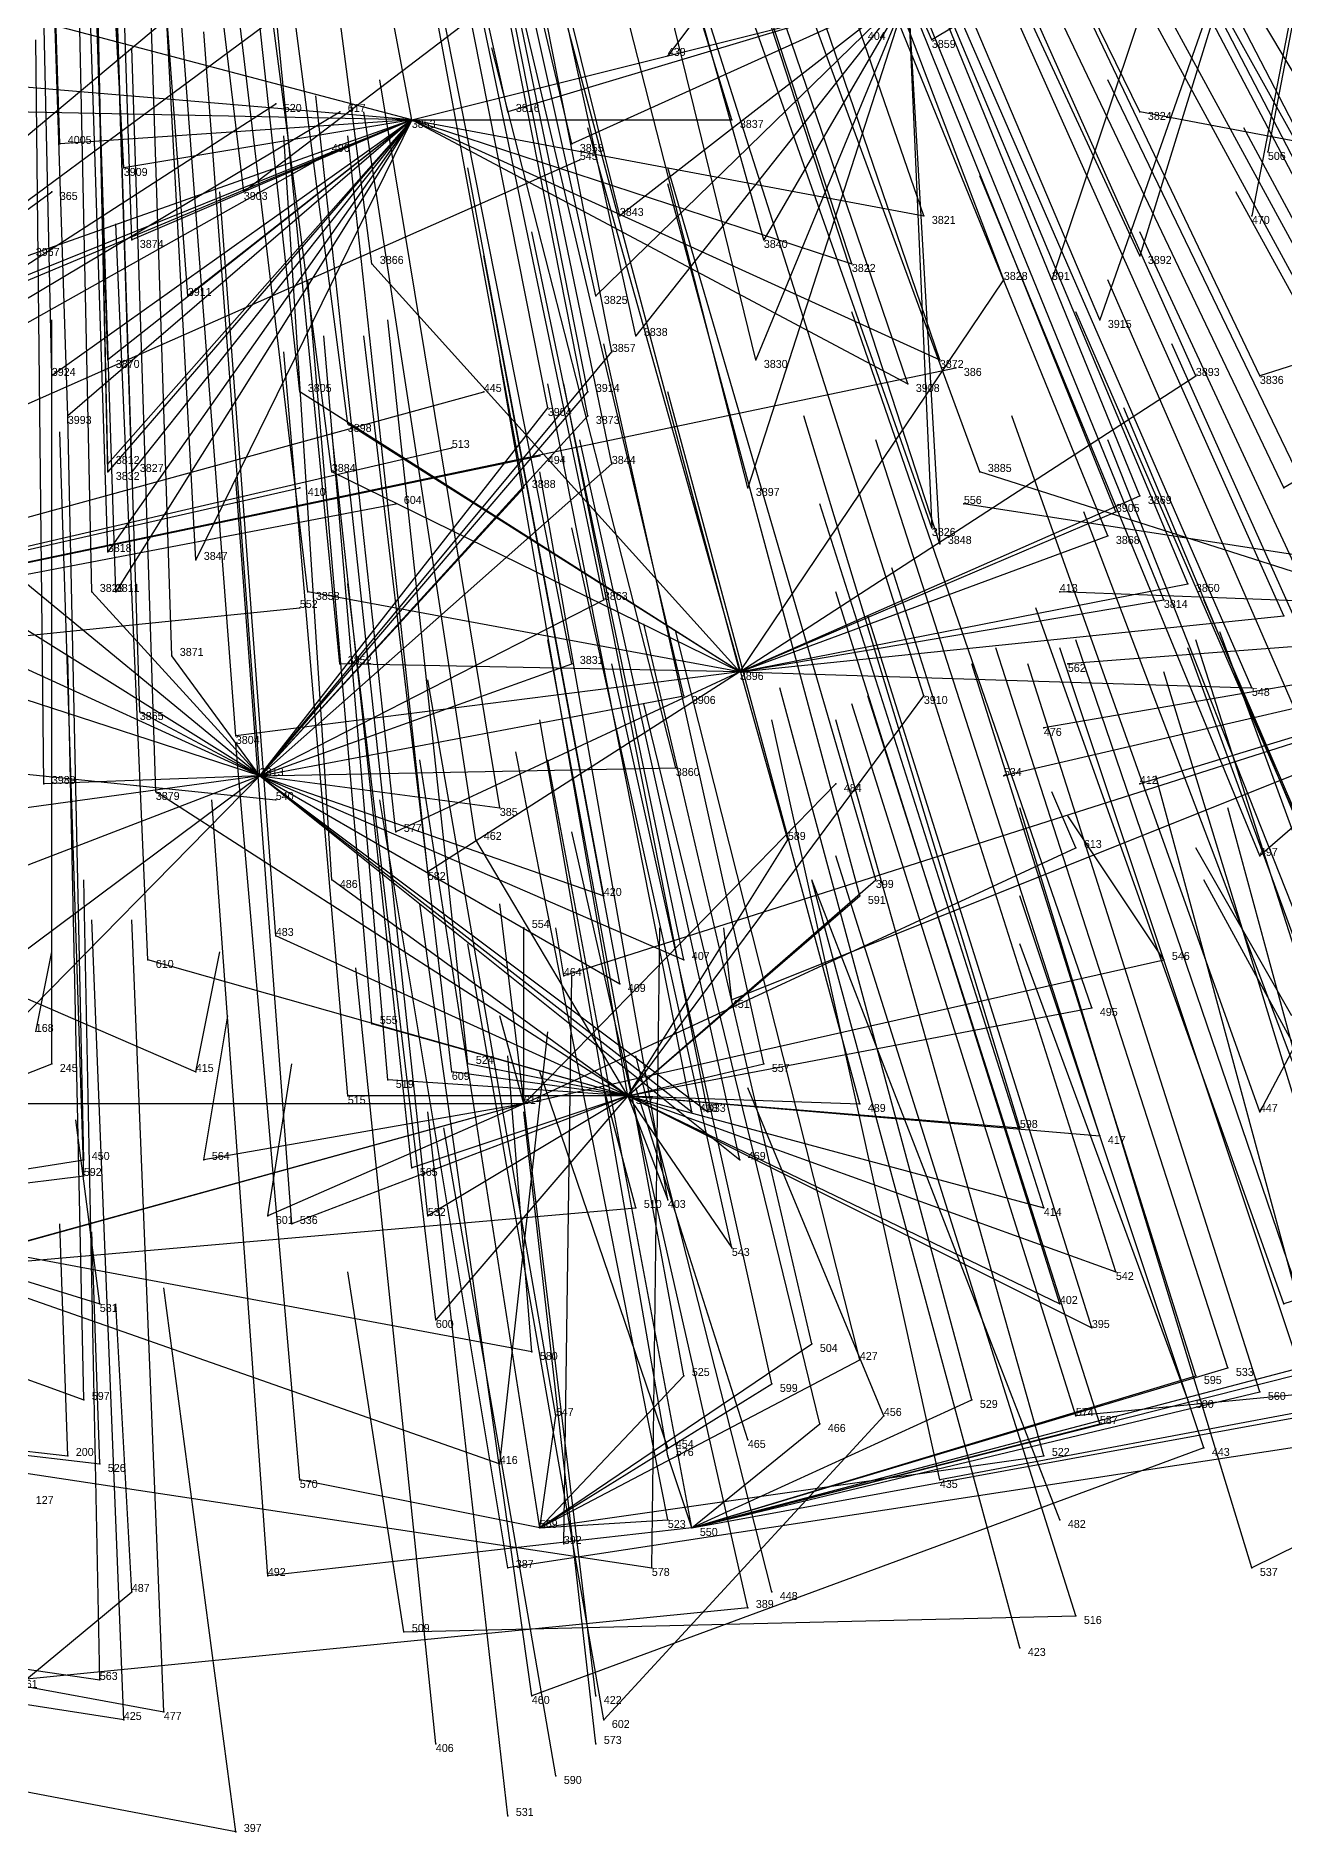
# Model space of a CAD drawing. Extents: x -0.5 to 0.59, y -0.5 to 0.58.
# Drawn here: x 0.001 to 0.157, y -0.497 to -0.2725 of the extents above; entities that cross this region are included whole.
import ezdxf

# ---------------------------------------------------------------- set-up
doc = ezdxf.new("R2010")
doc.units = 0
for name, color, linetype in [('Clients', 3, 'CONTINUOUS'), ('Facilities', 3, 'CONTINUOUS'), ('Facilities_lines', 3, 'CONTINUOUS'), ('Normals', 1, 'CONTINUOUS'), ('Source_points', 5, 'CONTINUOUS'), ('Text', 3, 'CONTINUOUS')]:
    doc.layers.add(name, color=color, linetype=linetype)

msp = doc.modelspace()

# ---------------------------------------------------------------- linework, layer by layer
at = {"layer": 'Clients', "color": 5}
for p in [(0.113, -0.273, -0.739), (0.08, -0.275, -1.25), (0.031, -0.281, -1.25), (0.039, -0.282, -1.25), (0.06, -0.282, -0.72), (0.139, -0.282, -0.786), (0.088, -0.283, -0.742), (0.004, -0.286, -0.714), (0.038, -0.287, -1.25), (0.068, -0.286, -0.736), (0.155, -0.287, -1.25), (0.012, -0.289, -0.724), (0.069, -0.288, -1.25), (0.003, -0.292, -1.25), (0.027, -0.292, -0.734), (0.074, -0.295, -0.759), (0.112, -0.295, -0.789), (0.153, -0.295, -1.25), (0.013, -0.298, -0.746), (0.092, -0.298, -0.78), (0.139, -0.3, -0.827), (0.043, -0.301, -0.759), (0.103, -0.301, -0.796), (0.122, -0.303, -0.816), (0.128, -0.303, -1.25), (0.02, -0.305, -0.763), (0.071, -0.305, -0.784), (0.134, -0.308, -0.84), (0.073, -0.312, -0.8), (0.076, -0.31, -0.797), (0.01, -0.313, -0.783), (0.091, -0.313, -0.815), (0.114, -0.313, -0.833), (0.116, -0.314, -1.25), (0.003, -0.315, -0.786), (0.11, -0.316, -0.837), (0.146, -0.315, -0.867), (0.154, -0.315, -0.877), (0.034, -0.317, -0.796), (0.057, -0.317, -1.25), (0.07, -0.317, -0.811), (0.005, -0.32, -0.8), (0.04, -0.321, -0.81), (0.065, -0.319, -0.815), (0.07, -0.32, -0.82), (0.053, -0.324, -1.25), (0.064, -0.325, -1.25), (0.01, -0.326, -0.814), (0.01, -0.327, -0.818), (0.013, -0.327, -0.818), (0.038, -0.327, -0.823), (0.073, -0.326, -0.834), (0.119, -0.327, -0.87), (0.034, -0.329, -1.25), (0.062, -0.329, -0.836), (0.09, -0.329, -0.854), (0.139, -0.33, -0.895), (0.157, -0.329, -0.911), (0.046, -0.331, -1.25), (0.117, -0.331, -1.25), (0.136, -0.332, -0.896), (0.113, -0.334, -0.881), (0.114, -0.336, -0.886), (0.135, -0.335, -0.904), (0.01, -0.337, -0.842), (0.021, -0.338, -0.846), (0.145, -0.341, -0.927), (0.008, -0.342, -0.854), (0.011, -0.342, -0.855), (0.035, -0.342, -0.86), (0.072, -0.343, -0.875), (0.129, -0.342, -1.25), (0.142, -0.343, -0.929), (0.034, -0.344, -1.25), (0.157, -0.345, -0.947), (0.018, -0.35, -0.876), (0.039, -0.351, -0.883), (0.068, -0.351, -0.894), (0.13, -0.351, -1.25), (0.153, -0.354, -0.965), (0.082, -0.355, -0.912), (0.112, -0.355, -0.931), (0.014, -0.357, -0.894), (0.127, -0.359, -1.25), (0.026, -0.36, -0.903), (0.081, -0.364, -0.932), (0.122, -0.365, -1.25), (0.002, -0.366, -0.915), (0.016, -0.367, -0.919), (0.031, -0.368, -1.25), (0.101, -0.366, -1.25), (0.139, -0.366, -1.25), (0.059, -0.369, -0.935), (0.046, -0.372, -0.937), (0.056, -0.373, -0.943), (0.095, -0.373, -0.962), (0.131, -0.374, -1.25), (0.05, -0.377, -0.951), (0.154, -0.375, -1.013), (0.038, -0.378, -0.95), (0.106, -0.378, -0.981), (0.072, -0.38, -0.966), (0.104, -0.38, -0.986), (0.031, -0.385, -0.965), (0.062, -0.384, -1.25), (0.015, -0.388, -0.971), (0.082, -0.388, -0.991), (0.142, -0.388, -1.25), (0.067, -0.39, -1.25), (0.074, -0.391, -0.995), (0.088, -0.393, -1.25), (0.133, -0.394, -1.041), (0.043, -0.396, -0.995), (0.003, -0.401, -1.003), (0.055, -0.401, -1.011), (0.092, -0.401, -1.029), (0.021, -0.402, -1.25), (0.045, -0.403, -1.014), (0.053, -0.402, -1.014), (0.04, -0.405, -1.018), (0.104, -0.406, -1.048), (0.083, -0.407, -1.038), (0.085, -0.407, -1.039), (0.154, -0.407, -1.088), (0.124, -0.409, -1.068), (0.134, -0.41, -1.079), (0.007, -0.413, -1.032), (0.022, -0.413, -1.25), (0.089, -0.413, -1.056), (0.007, -0.415, -1.037), (0.048, -0.414, -1.043), (0.076, -0.419, -1.25), (0.08, -0.418, -1.065), (0.127, -0.419, -1.095), (0.03, -0.42, -1.25), (0.033, -0.421, -1.055), (0.05, -0.42, -1.057), (0.088, -0.424, -1.083), (0.136, -0.427, -1.121), (0.009, -0.431, -1.25), (0.129, -0.431, -1.124), (0.157, -0.431, -1.146), (0.051, -0.433, -1.091), (0.133, -0.434, -1.134), (0.098, -0.436, -1.118), (0.082, -0.44, -1.119), (0.104, -0.438, -1.125), (0.146, -0.44, -1.159), (0.15, -0.439, -1.161), (0.093, -0.441, -1.128), (0.154, -0.442, -1.171), (0.007, -0.443, -1.107), (0.118, -0.443, -1.147), (0.066, -0.445, -1.124), (0.099, -0.446, -1.142), (0.131, -0.445, -1.159), (0.134, -0.446, -1.164), (0.005, -0.45, -1.25), (0.009, -0.451, -1.25), (0.059, -0.451, -1.25), (0.08, -0.45, -1.141), (0.127, -0.45, -1.169), (0.034, -0.453, -1.136), (0.114, -0.453, -1.169), (0.08, -0.458, -1.163), (0.06, -0.464, -1.169), (0.078, -0.464, -1.25), (0.153, -0.464, -1.222), (0.03, -0.465, -1.164), (0.013, -0.467, -1.25), (0.131, -0.47, -1.221), (0.009, -0.478, -1.195), (0.063, -0.48, -1.211), (0.017, -0.482, -1.207), (0.072, -0.483, -1.222)]:
    msp.add_point(p, dxfattribs=at)
at = {"layer": 'Facilities', "color": 3}
for p in [(0.048, -0.283, -0.718), (0.089, -0.352, -0.908), (0.029, -0.365, -0.915), (0.062, -0.406, -1.25), (0.075, -0.405, -1.03), (0.063, -0.437, -1.25), (0.145, -0.443, -1.25), (0.107, -0.445, -1.25), (0.08, -0.449, -1.25), (0.09, -0.448, -1.25), (0.147, -0.449, -1.25), (0.129, -0.458, -1.25), (0.064, -0.459, -1.158), (0.083, -0.459, -1.167), (0.067, -0.461, -1.25), (0.09, -0.469, -1.194), (0.093, -0.467, -1.25), (0.047, -0.472, -1.25), (0.124, -0.474, -1.226), (0.071, -0.48, -1.214), (0.012, -0.483, -1.207), (0.051, -0.486, -1.222), (0.071, -0.486, -1.25), (0.066, -0.49, -1.237), (0.06, -0.495, -1.246), (0.026, -0.497, -1.243)]:
    msp.add_point(p, dxfattribs=at)
at = {"layer": 'Facilities_lines', "color": 3}
for p, q in [((0.184, -0.135, -1.25), (0.08, -0.275, -1.25)), ((0.184, -0.135, -1.25), (0.128, -0.303, -1.25)), ((0.184, -0.135, -1.25), (0.153, -0.295, -1.25)), ((0.184, -0.135, -1.25), (0.155, -0.287, -1.25)), ((0.155, -0.248, -0.731), (0.113, -0.273, -0.739)), ((0.155, -0.248, -0.731), (0.134, -0.308, -0.84)), ((0.155, -0.248, -0.731), (0.139, -0.3, -0.827)), ((-0.085, -0.356, -1.25), (0.046, -0.259, -1.25)), ((0.069, -0.26, -0.673), (0.027, -0.292, -0.734)), ((0.11, -0.267, -0.722), (0.06, -0.282, -0.72)), ((0.11, -0.267, -0.722), (0.068, -0.286, -0.736)), ((0.11, -0.267, -0.722), (0.071, -0.305, -0.784)), ((0.11, -0.267, -0.722), (0.074, -0.295, -0.759)), ((0.11, -0.267, -0.722), (0.076, -0.31, -0.797)), ((0.11, -0.267, -0.722), (0.09, -0.329, -0.854)), ((0.11, -0.267, -0.722), (0.091, -0.313, -0.815)), ((0.11, -0.267, -0.722), (0.092, -0.298, -0.78)), ((0.11, -0.267, -0.722), (0.113, -0.334, -0.881)), ((0.11, -0.267, -0.722), (0.114, -0.336, -0.886)), ((-0.085, -0.356, -1.25), (0.019, -0.269, -1.25)), ((0.048, -0.283, -0.718), (-0.005, -0.269, -0.674)), ((0.048, -0.283, -0.718), (0.1, -0.27, -0.72)), ((0.048, -0.283, -0.718), (-0.011, -0.278, -0.695)), ((-0.085, -0.356, -1.25), (0.031, -0.281, -1.25)), ((-0.085, -0.356, -1.25), (0.039, -0.282, -1.25)), ((0.048, -0.283, -0.718), (-0.002, -0.282, -0.706)), ((0.213, -0.296, -0.913), (0.139, -0.282, -0.786)), ((0.048, -0.283, -0.718), (-0.007, -0.306, -0.765)), ((0.048, -0.283, -0.718), (-0.004, -0.304, -0.76)), ((0.048, -0.283, -0.718), (0, -0.3, -0.75)), ((0.048, -0.283, -0.718), (0.003, -0.315, -0.786)), ((0.048, -0.283, -0.718), (0.004, -0.286, -0.714)), ((0.048, -0.283, -0.718), (0.005, -0.32, -0.8)), ((0.048, -0.283, -0.718), (0.01, -0.326, -0.814)), ((0.048, -0.283, -0.718), (0.01, -0.337, -0.842)), ((0.048, -0.283, -0.718), (0.01, -0.327, -0.818)), ((0.048, -0.283, -0.718), (0.01, -0.313, -0.783)), ((0.048, -0.283, -0.718), (0.011, -0.342, -0.855)), ((0.048, -0.283, -0.718), (0.012, -0.289, -0.724)), ((0.048, -0.283, -0.718), (0.013, -0.327, -0.818)), ((0.048, -0.283, -0.718), (0.013, -0.298, -0.746)), ((0.048, -0.283, -0.718), (0.02, -0.305, -0.763)), ((0.048, -0.283, -0.718), (0.021, -0.338, -0.846)), ((0.048, -0.283, -0.718), (0.112, -0.295, -0.789)), ((0.048, -0.283, -0.718), (0.103, -0.301, -0.796)), ((0.048, -0.283, -0.718), (0.088, -0.283, -0.742)), ((0.048, -0.283, -0.718), (0.114, -0.313, -0.833)), ((0.048, -0.283, -0.718), (0.11, -0.316, -0.837)), ((-0.085, -0.356, -1.25), (0.038, -0.287, -1.25)), ((-0.085, -0.356, -1.25), (0.069, -0.288, -1.25)), ((-0.085, -0.356, -1.25), (0.003, -0.292, -1.25)), ((0.213, -0.296, -0.913), (0.154, -0.315, -0.877)), ((0.213, -0.296, -0.913), (0.157, -0.329, -0.911)), ((0.089, -0.352, -0.908), (0.043, -0.301, -0.759)), ((0.089, -0.352, -0.908), (0.122, -0.303, -0.816)), ((0.029, -0.365, -0.915), (0.073, -0.312, -0.8)), ((-0.085, -0.356, -1.25), (0.116, -0.314, -1.25)), ((0.089, -0.352, -0.908), (0.146, -0.315, -0.867)), ((-0.085, -0.356, -1.25), (0.057, -0.317, -1.25)), ((0.029, -0.365, -0.915), (0.07, -0.317, -0.811)), ((0.089, -0.352, -0.908), (0.034, -0.317, -0.796)), ((0.029, -0.365, -0.915), (0.065, -0.319, -0.815)), ((0.029, -0.365, -0.915), (0.07, -0.32, -0.82)), ((0.089, -0.352, -0.908), (0.04, -0.321, -0.81)), ((-0.085, -0.356, -1.25), (0.053, -0.324, -1.25)), ((-0.085, -0.356, -1.25), (0.064, -0.325, -1.25)), ((0.029, -0.365, -0.915), (0.073, -0.326, -0.834)), ((0.089, -0.352, -0.908), (0.038, -0.327, -0.823)), ((0.185, -0.348, -0.986), (0.119, -0.327, -0.87)), ((-0.085, -0.356, -1.25), (0.034, -0.329, -1.25)), ((0.029, -0.365, -0.915), (0.062, -0.329, -0.836)), ((0.089, -0.352, -0.908), (0.139, -0.33, -0.895)), ((-0.085, -0.356, -1.25), (0.046, -0.331, -1.25)), ((0.089, -0.352, -0.908), (0.136, -0.332, -0.896)), ((0.208, -0.345, -1.25), (0.117, -0.331, -1.25)), ((0.029, -0.365, -0.915), (-0.019, -0.335, -0.839)), ((0.089, -0.352, -0.908), (0.135, -0.335, -0.904)), ((0.029, -0.365, -0.915), (-0.005, -0.337, -0.843)), ((0.089, -0.352, -0.908), (0.145, -0.341, -0.927)), ((0.029, -0.365, -0.915), (0.008, -0.342, -0.854)), ((0.029, -0.365, -0.915), (0.072, -0.343, -0.875)), ((0.089, -0.352, -0.908), (0.035, -0.342, -0.86)), ((0.089, -0.352, -0.908), (0.142, -0.343, -0.929)), ((0.208, -0.345, -1.25), (0.129, -0.342, -1.25)), ((-0.085, -0.356, -1.25), (0.034, -0.344, -1.25)), ((0.208, -0.345, -1.25), (0.067, -0.39, -1.25)), ((0.208, -0.345, -1.25), (0.088, -0.393, -1.25)), ((0.089, -0.352, -0.908), (0.157, -0.345, -0.947)), ((0.208, -0.345, -1.25), (0.122, -0.365, -1.25)), ((0.208, -0.345, -1.25), (0.127, -0.359, -1.25)), ((0.208, -0.345, -1.25), (0.13, -0.351, -1.25)), ((0.208, -0.345, -1.25), (0.139, -0.366, -1.25)), ((0.029, -0.365, -0.915), (-0.017, -0.35, -0.877)), ((0.029, -0.365, -0.915), (-0.006, -0.349, -0.873)), ((0.029, -0.365, -0.915), (0.018, -0.35, -0.876)), ((0.185, -0.348, -0.986), (0.154, -0.407, -1.088)), ((0.185, -0.348, -0.986), (0.154, -0.375, -1.013)), ((0.089, -0.352, -0.908), (0.026, -0.36, -0.903)), ((0.029, -0.365, -0.915), (0.068, -0.351, -0.894)), ((0.089, -0.352, -0.908), (0.039, -0.351, -0.883)), ((0.089, -0.352, -0.908), (0.046, -0.372, -0.937)), ((0.089, -0.352, -0.908), (0.05, -0.377, -0.951)), ((0.089, -0.352, -0.908), (0.153, -0.354, -0.965)), ((-0.085, -0.356, -1.25), (0.021, -0.402, -1.25)), ((-0.085, -0.356, -1.25), (0.031, -0.368, -1.25)), ((0.029, -0.365, -0.915), (0.082, -0.355, -0.912)), ((0.075, -0.405, -1.03), (0.112, -0.355, -0.931)), ((0.029, -0.365, -0.915), (0.014, -0.357, -0.894)), ((0.029, -0.365, -0.915), (-0.026, -0.406, -1.016)), ((0.029, -0.365, -0.915), (-0.026, -0.421, -1.054)), ((0.029, -0.365, -0.915), (-0.023, -0.385, -0.963)), ((0.029, -0.365, -0.915), (-0.015, -0.371, -0.928)), ((0.029, -0.365, -0.915), (0.002, -0.366, -0.915)), ((0.029, -0.365, -0.915), (0.081, -0.364, -0.932)), ((0.029, -0.365, -0.915), (0.082, -0.388, -0.991)), ((0.029, -0.365, -0.915), (0.074, -0.391, -0.995)), ((0.029, -0.365, -0.915), (0.072, -0.38, -0.966)), ((0.029, -0.365, -0.915), (0.083, -0.407, -1.038)), ((0.029, -0.365, -0.915), (0.089, -0.413, -1.056)), ((0.029, -0.365, -0.915), (0.085, -0.407, -1.039)), ((0.029, -0.365, -0.915), (0.059, -0.369, -0.935)), ((0.075, -0.405, -1.03), (0.016, -0.367, -0.919)), ((0.062, -0.406, -1.25), (0.101, -0.366, -1.25)), ((0.075, -0.405, -1.03), (0.056, -0.373, -0.943)), ((0.062, -0.406, -1.25), (0.131, -0.374, -1.25)), ((0.075, -0.405, -1.03), (0.095, -0.373, -0.962)), ((0.075, -0.405, -1.03), (0.038, -0.378, -0.95)), ((0.075, -0.405, -1.03), (0.106, -0.378, -0.981)), ((0.075, -0.405, -1.03), (0.104, -0.38, -0.986)), ((0.075, -0.405, -1.03), (0.031, -0.385, -0.965)), ((0.062, -0.406, -1.25), (0.062, -0.384, -1.25)), ((0.075, -0.405, -1.03), (0.015, -0.388, -0.971)), ((0.062, -0.406, -1.25), (0.142, -0.388, -1.25)), ((0.075, -0.405, -1.03), (0.133, -0.394, -1.041)), ((0.075, -0.405, -1.03), (0.043, -0.396, -0.995)), ((-0.051, -0.422, -1.062), (0.003, -0.401, -1.003)), ((0.075, -0.405, -1.03), (0.055, -0.401, -1.011)), ((0.075, -0.405, -1.03), (0.092, -0.401, -1.029)), ((0.075, -0.405, -1.03), (0.045, -0.403, -1.014)), ((0.075, -0.405, -1.03), (0.053, -0.402, -1.014)), ((0.062, -0.406, -1.25), (-0.035, -0.406, -1.25)), ((0.062, -0.406, -1.25), (-0.025, -0.43, -1.25)), ((0.062, -0.406, -1.25), (-0.003, -0.424, -1.25)), ((0.062, -0.406, -1.25), (0.022, -0.413, -1.25)), ((0.062, -0.406, -1.25), (0.03, -0.42, -1.25)), ((0.075, -0.405, -1.03), (0.033, -0.421, -1.055)), ((0.075, -0.405, -1.03), (0.04, -0.405, -1.018)), ((0.075, -0.405, -1.03), (0.048, -0.414, -1.043)), ((0.075, -0.405, -1.03), (0.05, -0.42, -1.057)), ((0.075, -0.405, -1.03), (0.051, -0.433, -1.091)), ((0.075, -0.405, -1.03), (0.133, -0.434, -1.134)), ((0.075, -0.405, -1.03), (0.129, -0.431, -1.124)), ((0.075, -0.405, -1.03), (0.08, -0.418, -1.065)), ((0.075, -0.405, -1.03), (0.127, -0.419, -1.095)), ((0.075, -0.405, -1.03), (0.134, -0.41, -1.079)), ((0.075, -0.405, -1.03), (0.104, -0.406, -1.048)), ((0.075, -0.405, -1.03), (0.136, -0.427, -1.121)), ((0.075, -0.405, -1.03), (0.088, -0.424, -1.083)), ((0.075, -0.405, -1.03), (0.124, -0.409, -1.068)), ((-0.052, -0.412, -1.25), (0.059, -0.451, -1.25)), ((-0.052, -0.412, -1.25), (0.009, -0.431, -1.25)), ((-0.051, -0.422, -1.062), (0.007, -0.413, -1.032)), ((-0.051, -0.422, -1.062), (0.007, -0.415, -1.037)), ((0.252, -0.415, -1.214), (0.153, -0.464, -1.222)), ((0.21, -0.414, -1.161), (0.157, -0.431, -1.146)), ((0.063, -0.437, -1.25), (-0.049, -0.416, -1.25)), ((-0.016, -0.427, -1.25), (0.076, -0.419, -1.25)), ((-0.051, -0.422, -1.062), (0.007, -0.443, -1.107)), ((-0.161, -0.431, -1.25), (0.005, -0.45, -1.25)), ((-0.161, -0.431, -1.25), (0.009, -0.451, -1.25)), ((-0.107, -0.436, -1.25), (0.078, -0.464, -1.25)), ((0.064, -0.459, -1.158), (0.098, -0.436, -1.118)), ((0.064, -0.459, -1.158), (0.104, -0.438, -1.125)), ((0.064, -0.459, -1.158), (0.082, -0.44, -1.119)), ((0.083, -0.459, -1.167), (0.15, -0.439, -1.161)), ((0.083, -0.459, -1.167), (0.162, -0.439, -1.17)), ((0.083, -0.459, -1.167), (0.159, -0.439, -1.167)), ((0.083, -0.459, -1.167), (0.146, -0.44, -1.159)), ((0.183, -0.44, -1.191), (0.114, -0.453, -1.169)), ((0.183, -0.44, -1.191), (0.131, -0.445, -1.159)), ((0.064, -0.459, -1.158), (0.093, -0.441, -1.128)), ((0.083, -0.459, -1.167), (0.176, -0.442, -1.188)), ((0.083, -0.459, -1.167), (0.154, -0.442, -1.171)), ((0.083, -0.459, -1.167), (0.118, -0.443, -1.147)), ((0.064, -0.459, -1.158), (0.066, -0.445, -1.124)), ((0.107, -0.445, -1.25), (0.072, -0.483, -1.222)), ((0.083, -0.459, -1.167), (0.099, -0.446, -1.142)), ((0.083, -0.459, -1.167), (0.134, -0.446, -1.164)), ((0.171, -0.447, -1.197), (0.06, -0.464, -1.169)), ((0.147, -0.449, -1.25), (0.063, -0.48, -1.211)), ((0.064, -0.459, -1.158), (0.127, -0.45, -1.169)), ((0.083, -0.459, -1.167), (0.08, -0.45, -1.141)), ((0.064, -0.459, -1.158), (0.034, -0.453, -1.136)), ((0.064, -0.459, -1.158), (0.08, -0.458, -1.163)), ((0.083, -0.459, -1.167), (0.03, -0.465, -1.164)), ((0.026, -0.497, -1.243), (-0.126, -0.468, -1.25)), ((-0.059, -0.468, -1.179), (0.017, -0.482, -1.207)), ((-0.059, -0.468, -1.179), (0.009, -0.478, -1.195)), ((-0.016, -0.491, -1.228), (0.013, -0.467, -1.25)), ((0.09, -0.469, -1.194), (-0.001, -0.478, -1.195)), ((0.047, -0.472, -1.25), (0.131, -0.47, -1.221)), ((0.012, -0.483, -1.207), (-0.052, -0.473, -1.189))]:
    msp.add_line(p, q, dxfattribs=at)
at = {"layer": 'Normals', "color": 1}
for p, q in [((0.113, -0.273, -0.739), (0.076, -0.188, -0.777)), ((0.004, -0.286, -0.714), (0.001, -0.193, -0.751)), ((0.048, -0.283, -0.718), (0.031, -0.192, -0.756)), ((0.06, -0.282, -0.72), (0.04, -0.191, -0.758)), ((0.088, -0.283, -0.742), (0.061, -0.195, -0.78)), ((0.012, -0.289, -0.724), (0.007, -0.196, -0.761)), ((0.068, -0.286, -0.736), (0.047, -0.197, -0.774)), ((0.139, -0.282, -0.786), (0.098, -0.198, -0.822)), ((0.027, -0.292, -0.734), (0.016, -0.2, -0.772)), ((0.16, -0.287, -0.821), (0.117, -0.204, -0.858)), ((0.013, -0.298, -0.746), (0.01, -0.205, -0.783)), ((0.074, -0.295, -0.759), (0.052, -0.206, -0.799)), ((0.112, -0.295, -0.789), (0.082, -0.208, -0.827)), ((0.043, -0.301, -0.759), (0.031, -0.209, -0.798)), ((0.092, -0.298, -0.78), (0.067, -0.209, -0.818)), ((0.02, -0.305, -0.763), (0.013, -0.212, -0.8)), ((0.103, -0.301, -0.796), (0.074, -0.213, -0.834)), ((0.071, -0.305, -0.784), (0.051, -0.215, -0.822)), ((0.122, -0.303, -0.816), (0.089, -0.216, -0.853)), ((0.139, -0.3, -0.827), (0.1, -0.216, -0.865)), ((0.01, -0.313, -0.783), (0.007, -0.22, -0.821)), ((0.076, -0.31, -0.797), (0.056, -0.219, -0.835)), ((0.003, -0.315, -0.786), (0.001, -0.222, -0.824)), ((0.073, -0.312, -0.8), (0.055, -0.221, -0.837)), ((0.091, -0.313, -0.815), (0.069, -0.223, -0.853)), ((0.134, -0.308, -0.84), (0.098, -0.223, -0.878)), ((0.173, -0.302, -0.871), (0.126, -0.223, -0.909)), ((0.034, -0.317, -0.796), (0.024, -0.225, -0.834)), ((0.07, -0.317, -0.811), (0.052, -0.226, -0.848)), ((0.114, -0.313, -0.833), (0.084, -0.225, -0.87)), ((0.005, -0.32, -0.8), (0.002, -0.228, -0.838)), ((0.04, -0.321, -0.81), (0.028, -0.229, -0.847)), ((0.065, -0.319, -0.815), (0.047, -0.228, -0.852)), ((0.07, -0.32, -0.82), (0.052, -0.229, -0.856)), ((0.11, -0.316, -0.837), (0.08, -0.228, -0.875)), ((0.172, -0.31, -0.886), (0.127, -0.229, -0.925)), ((0.146, -0.315, -0.867), (0.108, -0.23, -0.905)), ((0.154, -0.315, -0.877), (0.114, -0.231, -0.915)), ((0.01, -0.326, -0.814), (0.008, -0.233, -0.852)), ((0.01, -0.327, -0.818), (0.008, -0.234, -0.855)), ((0.013, -0.327, -0.818), (0.01, -0.234, -0.855)), ((0.038, -0.327, -0.823), (0.026, -0.235, -0.86)), ((0.073, -0.326, -0.834), (0.054, -0.234, -0.871)), ((0.062, -0.329, -0.836), (0.045, -0.237, -0.873)), ((0.09, -0.329, -0.854), (0.067, -0.239, -0.89)), ((0.119, -0.327, -0.87), (0.087, -0.24, -0.907)), ((0.176, -0.324, -0.922), (0.133, -0.242, -0.959)), ((0.01, -0.337, -0.842), (0.007, -0.244, -0.88)), ((0.139, -0.33, -0.895), (0.104, -0.244, -0.931)), ((0.021, -0.338, -0.846), (0.016, -0.245, -0.883)), ((0.113, -0.334, -0.881), (0.082, -0.246, -0.917)), ((0.136, -0.332, -0.896), (0.101, -0.245, -0.932)), ((0.157, -0.329, -0.911), (0.117, -0.245, -0.948)), ((0.179, -0.328, -0.934), (0.136, -0.245, -0.971)), ((0.008, -0.342, -0.854), (0.006, -0.249, -0.892)), ((0.011, -0.342, -0.855), (0.008, -0.249, -0.892)), ((0.114, -0.336, -0.886), (0.085, -0.247, -0.923)), ((0.135, -0.335, -0.904), (0.1, -0.249, -0.94)), ((0.035, -0.342, -0.86), (0.024, -0.25, -0.896)), ((0.072, -0.343, -0.875), (0.053, -0.252, -0.912)), ((0.145, -0.341, -0.927), (0.109, -0.255, -0.963)), ((0.018, -0.35, -0.876), (0.015, -0.257, -0.913)), ((0.142, -0.343, -0.929), (0.107, -0.257, -0.965)), ((0.039, -0.351, -0.883), (0.03, -0.259, -0.92)), ((0.068, -0.351, -0.894), (0.05, -0.26, -0.931)), ((0.157, -0.345, -0.947), (0.119, -0.26, -0.983)), ((0.089, -0.352, -0.908), (0.065, -0.262, -0.945)), ((0.014, -0.357, -0.894), (0.011, -0.264, -0.931)), ((0.082, -0.355, -0.912), (0.061, -0.266, -0.95)), ((0.112, -0.355, -0.931), (0.084, -0.267, -0.968)), ((0.185, -0.348, -0.986), (0.141, -0.267, -1.023)), ((0.026, -0.36, -0.903), (0.019, -0.268, -0.94)), ((0.153, -0.354, -0.965), (0.116, -0.269, -1.002)), ((0.185, -0.352, -0.995), (0.141, -0.271, -1.032)), ((0.002, -0.366, -0.915), (0.001, -0.273, -0.952)), ((0.029, -0.365, -0.915), (0.022, -0.272, -0.953)), ((0.016, -0.367, -0.919), (0.013, -0.274, -0.955)), ((0.081, -0.364, -0.932), (0.058, -0.274, -0.97)), ((0.08, -0.275, -1.25), (0.08, -0.275, -1.15)), ((0.059, -0.369, -0.935), (0.044, -0.278, -0.974)), ((0.175, -0.361, -1.004), (0.135, -0.278, -1.041)), ((0.046, -0.372, -0.937), (0.036, -0.28, -0.975)), ((0.031, -0.281, -1.25), (0.031, -0.281, -1.15)), ((0.039, -0.282, -1.25), (0.039, -0.282, -1.15)), ((0.056, -0.373, -0.943), (0.042, -0.282, -0.982)), ((0.038, -0.378, -0.95), (0.032, -0.285, -0.987)), ((0.05, -0.377, -0.951), (0.04, -0.285, -0.989)), ((0.095, -0.373, -0.962), (0.07, -0.284, -0.999)), ((0.196, -0.366, -1.037), (0.152, -0.284, -1.074)), ((0.038, -0.287, -1.25), (0.038, -0.287, -1.15)), ((0.155, -0.287, -1.25), (0.155, -0.287, -1.15)), ((0.072, -0.38, -0.966), (0.055, -0.289, -1.004)), ((0.069, -0.288, -1.25), (0.069, -0.288, -1.15)), ((0.106, -0.378, -0.981), (0.08, -0.289, -1.018)), ((0.104, -0.38, -0.986), (0.08, -0.291, -1.023)), ((0.154, -0.375, -1.013), (0.119, -0.29, -1.051)), ((0.003, -0.292, -1.25), (0.003, -0.292, -1.15)), ((0.031, -0.385, -0.965), (0.024, -0.292, -1.003)), ((0.196, -0.374, -1.055), (0.151, -0.292, -1.092)), ((0.015, -0.388, -0.971), (0.011, -0.296, -1.009)), ((0.153, -0.295, -1.25), (0.153, -0.295, -1.15)), ((0.082, -0.388, -0.991), (0.063, -0.297, -1.029)), ((0.178, -0.381, -1.052), (0.139, -0.297, -1.089)), ((0.074, -0.391, -0.995), (0.057, -0.3, -1.033)), ((0.043, -0.396, -0.995), (0.035, -0.303, -1.032)), ((0.128, -0.303, -1.25), (0.128, -0.303, -1.15)), ((0.172, -0.388, -1.061), (0.135, -0.303, -1.099)), ((0.133, -0.394, -1.041), (0.103, -0.307, -1.08)), ((0.168, -0.392, -1.067), (0.131, -0.307, -1.105)), ((0.003, -0.401, -1.003), (0.003, -0.308, -1.04)), ((0.055, -0.401, -1.011), (0.045, -0.308, -1.047)), ((0.04, -0.405, -1.018), (0.032, -0.312, -1.054)), ((0.045, -0.403, -1.014), (0.037, -0.31, -1.05)), ((0.053, -0.402, -1.014), (0.042, -0.31, -1.05)), ((0.092, -0.401, -1.029), (0.072, -0.311, -1.067)), ((0.181, -0.396, -1.089), (0.143, -0.311, -1.126)), ((0.075, -0.405, -1.03), (0.059, -0.313, -1.066)), ((0.116, -0.314, -1.25), (0.116, -0.314, -1.15)), ((0.083, -0.407, -1.038), (0.065, -0.316, -1.075)), ((0.085, -0.407, -1.039), (0.067, -0.316, -1.076)), ((0.057, -0.317, -1.25), (0.057, -0.317, -1.15)), ((0.104, -0.406, -1.048), (0.08, -0.317, -1.086)), ((0.007, -0.413, -1.032), (0.005, -0.32, -1.069)), ((0.124, -0.409, -1.068), (0.097, -0.32, -1.106)), ((0.154, -0.407, -1.088), (0.123, -0.32, -1.126)), ((0.173, -0.405, -1.101), (0.137, -0.319, -1.138)), ((0.007, -0.415, -1.037), (0.004, -0.322, -1.073)), ((0.048, -0.414, -1.043), (0.038, -0.322, -1.079)), ((0.089, -0.413, -1.056), (0.069, -0.323, -1.094)), ((0.134, -0.41, -1.079), (0.106, -0.323, -1.118)), ((0.169, -0.409, -1.107), (0.135, -0.323, -1.144)), ((0.053, -0.324, -1.25), (0.053, -0.324, -1.15)), ((0.064, -0.325, -1.25), (0.064, -0.325, -1.15)), ((0.05, -0.42, -1.057), (0.04, -0.327, -1.094)), ((0.08, -0.418, -1.065), (0.064, -0.327, -1.102)), ((0.033, -0.421, -1.055), (0.026, -0.328, -1.091)), ((0.034, -0.329, -1.25), (0.034, -0.329, -1.15)), ((0.046, -0.331, -1.25), (0.046, -0.331, -1.15)), ((0.127, -0.419, -1.095), (0.099, -0.331, -1.134)), ((0.117, -0.331, -1.25), (0.117, -0.331, -1.15)), ((0.165, -0.419, -1.125), (0.132, -0.332, -1.163)), ((0.088, -0.424, -1.083), (0.068, -0.334, -1.121)), ((0.136, -0.427, -1.121), (0.108, -0.339, -1.158)), ((0.051, -0.433, -1.091), (0.04, -0.341, -1.128)), ((0.129, -0.431, -1.124), (0.101, -0.342, -1.161)), ((0.129, -0.342, -1.25), (0.129, -0.342, -1.15)), ((0.184, -0.429, -1.168), (0.147, -0.343, -1.201)), ((0.034, -0.344, -1.25), (0.034, -0.344, -1.15)), ((0.133, -0.434, -1.134), (0.105, -0.345, -1.171)), ((0.157, -0.431, -1.146), (0.126, -0.344, -1.184)), ((0.098, -0.436, -1.118), (0.077, -0.346, -1.155)), ((0.104, -0.438, -1.125), (0.081, -0.347, -1.161)), ((0.183, -0.44, -1.191), (0.149, -0.347, -1.205)), ((0.007, -0.443, -1.107), (0.005, -0.35, -1.143)), ((0.082, -0.44, -1.119), (0.065, -0.348, -1.155)), ((0.15, -0.439, -1.161), (0.121, -0.349, -1.194)), ((0.159, -0.439, -1.167), (0.129, -0.349, -1.198)), ((0.162, -0.439, -1.17), (0.131, -0.348, -1.199)), ((0.179, -0.442, -1.192), (0.145, -0.349, -1.205)), ((0.176, -0.442, -1.188), (0.146, -0.348, -1.209)), ((0.093, -0.441, -1.128), (0.073, -0.351, -1.165)), ((0.146, -0.44, -1.159), (0.118, -0.351, -1.194)), ((0.154, -0.442, -1.171), (0.125, -0.351, -1.2)), ((0.13, -0.351, -1.25), (0.13, -0.351, -1.15)), ((0.171, -0.447, -1.197), (0.142, -0.352, -1.206)), ((0.066, -0.445, -1.124), (0.05, -0.353, -1.16)), ((0.118, -0.443, -1.147), (0.094, -0.354, -1.184)), ((0.099, -0.446, -1.142), (0.077, -0.356, -1.179)), ((0.131, -0.445, -1.159), (0.103, -0.356, -1.196)), ((0.134, -0.446, -1.164), (0.105, -0.355, -1.194)), ((0.08, -0.45, -1.141), (0.064, -0.358, -1.179)), ((0.114, -0.453, -1.169), (0.093, -0.358, -1.19)), ((0.127, -0.45, -1.169), (0.101, -0.358, -1.197)), ((0.127, -0.359, -1.25), (0.127, -0.359, -1.15)), ((0.034, -0.453, -1.136), (0.026, -0.361, -1.173)), ((0.064, -0.459, -1.158), (0.049, -0.363, -1.183)), ((0.08, -0.458, -1.163), (0.061, -0.362, -1.184)), ((0.083, -0.459, -1.167), (0.065, -0.363, -1.187)), ((0.122, -0.365, -1.25), (0.122, -0.365, -1.15)), ((0.167, -0.461, -1.226), (0.141, -0.365, -1.223)), ((0.03, -0.465, -1.164), (0.023, -0.368, -1.19)), ((0.031, -0.368, -1.25), (0.031, -0.368, -1.15)), ((0.06, -0.464, -1.169), (0.044, -0.368, -1.192)), ((0.101, -0.366, -1.25), (0.101, -0.366, -1.15)), ((0.131, -0.374, -1.25), (0.128, -0.367, -1.15)), ((0.139, -0.366, -1.25), (0.139, -0.366, -1.15)), ((0.153, -0.464, -1.222), (0.124, -0.369, -1.22)), ((0.142, -0.388, -1.25), (0.13, -0.37, -1.152)), ((0.176, -0.465, -1.242), (0.15, -0.369, -1.225)), ((0.09, -0.469, -1.194), (0.068, -0.372, -1.207)), ((0.158, -0.395, -1.25), (0.146, -0.374, -1.153)), ((0.131, -0.47, -1.221), (0.101, -0.375, -1.214)), ((0.009, -0.478, -1.195), (0.007, -0.378, -1.203)), ((0.124, -0.474, -1.226), (0.098, -0.378, -1.224)), ((0.129, -0.458, -1.25), (0.098, -0.378, -1.199)), ((0.159, -0.4, -1.25), (0.147, -0.378, -1.153)), ((0.063, -0.48, -1.211), (0.049, -0.381, -1.209)), ((0.071, -0.48, -1.214), (0.059, -0.381, -1.208)), ((0.147, -0.449, -1.25), (0.124, -0.38, -1.181)), ((0.012, -0.483, -1.207), (0.008, -0.383, -1.208)), ((0.017, -0.482, -1.207), (0.013, -0.383, -1.205)), ((0.072, -0.483, -1.222), (0.055, -0.386, -1.207)), ((0.062, -0.384, -1.25), (0.062, -0.384, -1.15)), ((0.067, -0.39, -1.25), (0.066, -0.384, -1.15)), ((0.078, -0.464, -1.25), (0.079, -0.384, -1.19)), ((0.088, -0.393, -1.25), (0.087, -0.384, -1.15)), ((0.145, -0.443, -1.25), (0.124, -0.386, -1.171)), ((0.001, -0.397, -1.25), (0.003, -0.387, -1.15)), ((0.021, -0.402, -1.25), (0.024, -0.387, -1.151)), ((0.051, -0.486, -1.222), (0.041, -0.389, -1.201)), ((0.067, -0.461, -1.25), (0.068, -0.39, -1.179)), ((0.022, -0.413, -1.25), (0.025, -0.395, -1.152)), ((0.062, -0.406, -1.25), (0.059, -0.395, -1.151)), ((0.059, -0.451, -1.25), (0.065, -0.397, -1.166)), ((0.03, -0.42, -1.25), (0.033, -0.401, -1.152)), ((0.063, -0.437, -1.25), (0.06, -0.4, -1.157)), ((0.093, -0.467, -1.25), (0.076, -0.4, -1.178)), ((0.08, -0.449, -1.25), (0.064, -0.402, -1.163)), ((0.076, -0.419, -1.25), (0.072, -0.404, -1.151)), ((0.09, -0.448, -1.25), (0.076, -0.404, -1.161)), ((0.107, -0.445, -1.25), (0.09, -0.404, -1.16)), ((0.009, -0.431, -1.25), (0.006, -0.408, -1.153)), ((0.06, -0.495, -1.246), (0.05, -0.407, -1.199)), ((0.071, -0.486, -1.25), (0.062, -0.407, -1.189)), ((0.066, -0.49, -1.237), (0.052, -0.409, -1.181)), ((0.005, -0.45, -1.25), (0.004, -0.421, -1.154)), ((0.009, -0.451, -1.25), (0.008, -0.422, -1.154)), ((0.047, -0.472, -1.25), (0.04, -0.427, -1.161)), ((0.013, -0.467, -1.25), (0.011, -0.431, -1.157)), ((0.026, -0.497, -1.243), (0.017, -0.429, -1.17))]:
    msp.add_line(p, q, dxfattribs=at)
at = {"layer": 'Source_points', "color": 5}
for p in [(0.113, -0.273, -0.739), (0.08, -0.275, -1.25), (0.031, -0.281, -1.25), (0.039, -0.282, -1.25), (0.06, -0.282, -0.72), (0.139, -0.282, -0.786), (0.048, -0.283, -0.718), (0.088, -0.283, -0.742), (0.004, -0.286, -0.714), (0.038, -0.287, -1.25), (0.068, -0.286, -0.736), (0.155, -0.287, -1.25), (0.012, -0.289, -0.724), (0.069, -0.288, -1.25), (0.003, -0.292, -1.25), (0.027, -0.292, -0.734), (0.074, -0.295, -0.759), (0.112, -0.295, -0.789), (0.153, -0.295, -1.25), (0.013, -0.298, -0.746), (0.092, -0.298, -0.78), (0.139, -0.3, -0.827), (0.043, -0.301, -0.759), (0.103, -0.301, -0.796), (0.122, -0.303, -0.816), (0.128, -0.303, -1.25), (0.02, -0.305, -0.763), (0.071, -0.305, -0.784), (0.134, -0.308, -0.84), (0.073, -0.312, -0.8), (0.076, -0.31, -0.797), (0.01, -0.313, -0.783), (0.091, -0.313, -0.815), (0.114, -0.313, -0.833), (0.116, -0.314, -1.25), (0.003, -0.315, -0.786), (0.11, -0.316, -0.837), (0.146, -0.315, -0.867), (0.154, -0.315, -0.877), (0.034, -0.317, -0.796), (0.057, -0.317, -1.25), (0.07, -0.317, -0.811), (0.005, -0.32, -0.8), (0.04, -0.321, -0.81), (0.065, -0.319, -0.815), (0.07, -0.32, -0.82), (0.053, -0.324, -1.25), (0.064, -0.325, -1.25), (0.01, -0.326, -0.814), (0.01, -0.327, -0.818), (0.013, -0.327, -0.818), (0.038, -0.327, -0.823), (0.073, -0.326, -0.834), (0.119, -0.327, -0.87), (0.034, -0.329, -1.25), (0.062, -0.329, -0.836), (0.09, -0.329, -0.854), (0.139, -0.33, -0.895), (0.157, -0.329, -0.911), (0.046, -0.331, -1.25), (0.117, -0.331, -1.25), (0.136, -0.332, -0.896), (0.113, -0.334, -0.881), (0.114, -0.336, -0.886), (0.135, -0.335, -0.904), (0.01, -0.337, -0.842), (0.021, -0.338, -0.846), (0.145, -0.341, -0.927), (0.008, -0.342, -0.854), (0.011, -0.342, -0.855), (0.035, -0.342, -0.86), (0.072, -0.343, -0.875), (0.129, -0.342, -1.25), (0.142, -0.343, -0.929), (0.034, -0.344, -1.25), (0.157, -0.345, -0.947), (0.018, -0.35, -0.876), (0.039, -0.351, -0.883), (0.068, -0.351, -0.894), (0.089, -0.352, -0.908), (0.13, -0.351, -1.25), (0.153, -0.354, -0.965), (0.082, -0.355, -0.912), (0.112, -0.355, -0.931), (0.014, -0.357, -0.894), (0.127, -0.359, -1.25), (0.026, -0.36, -0.903), (0.029, -0.365, -0.915), (0.081, -0.364, -0.932), (0.122, -0.365, -1.25), (0.002, -0.366, -0.915), (0.016, -0.367, -0.919), (0.031, -0.368, -1.25), (0.101, -0.366, -1.25), (0.139, -0.366, -1.25), (0.059, -0.369, -0.935), (0.046, -0.372, -0.937), (0.056, -0.373, -0.943), (0.095, -0.373, -0.962), (0.131, -0.374, -1.25), (0.05, -0.377, -0.951), (0.154, -0.375, -1.013), (0.038, -0.378, -0.95), (0.106, -0.378, -0.981), (0.072, -0.38, -0.966), (0.104, -0.38, -0.986), (0.031, -0.385, -0.965), (0.062, -0.384, -1.25), (0.015, -0.388, -0.971), (0.082, -0.388, -0.991), (0.142, -0.388, -1.25), (0.067, -0.39, -1.25), (0.074, -0.391, -0.995), (0.088, -0.393, -1.25), (0.133, -0.394, -1.041), (0.043, -0.396, -0.995), (0.003, -0.401, -1.003), (0.055, -0.401, -1.011), (0.092, -0.401, -1.029), (0.021, -0.402, -1.25), (0.045, -0.403, -1.014), (0.053, -0.402, -1.014), (0.04, -0.405, -1.018), (0.062, -0.406, -1.25), (0.075, -0.405, -1.03), (0.104, -0.406, -1.048), (0.083, -0.407, -1.038), (0.085, -0.407, -1.039), (0.154, -0.407, -1.088), (0.124, -0.409, -1.068), (0.134, -0.41, -1.079), (0.007, -0.413, -1.032), (0.022, -0.413, -1.25), (0.089, -0.413, -1.056), (0.007, -0.415, -1.037), (0.048, -0.414, -1.043), (0.076, -0.419, -1.25), (0.08, -0.418, -1.065), (0.127, -0.419, -1.095), (0.03, -0.42, -1.25), (0.033, -0.421, -1.055), (0.05, -0.42, -1.057), (0.088, -0.424, -1.083), (0.136, -0.427, -1.121), (0.009, -0.431, -1.25), (0.129, -0.431, -1.124), (0.157, -0.431, -1.146), (0.051, -0.433, -1.091), (0.133, -0.434, -1.134), (0.063, -0.437, -1.25), (0.098, -0.436, -1.118), (0.082, -0.44, -1.119), (0.104, -0.438, -1.125), (0.146, -0.44, -1.159), (0.15, -0.439, -1.161), (0.093, -0.441, -1.128), (0.154, -0.442, -1.171), (0.007, -0.443, -1.107), (0.118, -0.443, -1.147), (0.145, -0.443, -1.25), (0.066, -0.445, -1.124), (0.099, -0.446, -1.142), (0.107, -0.445, -1.25), (0.131, -0.445, -1.159), (0.134, -0.446, -1.164), (0.08, -0.449, -1.25), (0.09, -0.448, -1.25), (0.147, -0.449, -1.25), (0.005, -0.45, -1.25), (0.009, -0.451, -1.25), (0.059, -0.451, -1.25), (0.08, -0.45, -1.141), (0.127, -0.45, -1.169), (0.034, -0.453, -1.136), (0.114, -0.453, -1.169), (0.08, -0.458, -1.163), (0.129, -0.458, -1.25), (0.064, -0.459, -1.158), (0.083, -0.459, -1.167), (0.067, -0.461, -1.25), (0.06, -0.464, -1.169), (0.078, -0.464, -1.25), (0.153, -0.464, -1.222), (0.03, -0.465, -1.164), (0.013, -0.467, -1.25), (0.09, -0.469, -1.194), (0.093, -0.467, -1.25), (0.131, -0.47, -1.221), (0.047, -0.472, -1.25), (0.124, -0.474, -1.226), (0.009, -0.478, -1.195), (0.063, -0.48, -1.211), (0.071, -0.48, -1.214), (0.017, -0.482, -1.207), (0.012, -0.483, -1.207), (0.072, -0.483, -1.222), (0.051, -0.486, -1.222), (0.071, -0.486, -1.25), (0.066, -0.49, -1.237), (0.06, -0.495, -1.246), (0.026, -0.497, -1.243)]:
    msp.add_point(p, dxfattribs=at)

# ---------------------------------------------------------------- texts
at = {"layer": 'Text', "color": 3}
for s, p in [('404', (0.105, -0.273, -1.25)), ('3859', (0.113, -0.274, -0.739)), ('439', (0.08, -0.275, -1.25)), ('520', (0.032, -0.282, -1.25)), ('617', (0.04, -0.282, -1.25)), ('3816', (0.061, -0.282, -0.72)), ('3824', (0.14, -0.283, -0.786)), ('4005', (0.005, -0.286, -0.714)), ('3853', (0.048, -0.284, -0.718)), ('3837', (0.089, -0.284, -0.742)), ('496', (0.038, -0.287, -1.25)), ('3855', (0.069, -0.287, -0.736)), ('545', (0.069, -0.288, -1.25)), ('506', (0.155, -0.288, -1.25)), ('3909', (0.012, -0.29, -0.724)), ('365', (0.004, -0.293, -1.25)), ('3903', (0.027, -0.293, -0.734)), ('3843', (0.074, -0.295, -0.759)), ('3821', (0.113, -0.296, -0.789)), ('470', (0.153, -0.296, -1.25)), ('3874', (0.014, -0.299, -0.746)), ('3840', (0.092, -0.299, -0.78)), ('3967', (0.001, -0.3, -0.75)), ('3866', (0.044, -0.301, -0.759)), ('3892', (0.14, -0.301, -0.827)), ('3822', (0.103, -0.302, -0.796)), ('3828', (0.122, -0.303, -0.816)), ('391', (0.128, -0.303, -1.25)), ('3911', (0.02, -0.305, -0.763)), ('3825', (0.072, -0.306, -0.784)), ('3838', (0.077, -0.31, -0.797)), ('3915', (0.135, -0.309, -0.84)), ('3857', (0.073, -0.312, -0.8)), ('3924', (0.003, -0.315, -0.786)), ('3870', (0.011, -0.314, -0.783)), ('3830', (0.092, -0.314, -0.815)), ('3872', (0.114, -0.314, -0.833)), ('386', (0.117, -0.315, -1.25)), ('3893', (0.146, -0.315, -0.867)), ('3805', (0.035, -0.317, -0.796)), ('445', (0.057, -0.317, -1.25)), ('3914', (0.071, -0.317, -0.811)), ('3908', (0.111, -0.317, -0.837)), ('3836', (0.154, -0.316, -0.877)), ('3993', (0.005, -0.321, -0.8)), ('3898', (0.04, -0.322, -0.81)), ('3904', (0.065, -0.32, -0.815)), ('3873', (0.071, -0.321, -0.82)), ('513', (0.053, -0.324, -1.25)), ('3812', (0.011, -0.326, -0.814)), ('494', (0.065, -0.326, -1.25)), ('3844', (0.073, -0.326, -0.834)), ('3832', (0.011, -0.328, -0.818)), ('3827', (0.014, -0.327, -0.818)), ('3884', (0.038, -0.327, -0.823)), ('3885', (0.12, -0.327, -0.87)), ('410', (0.035, -0.33, -1.25)), ('604', (0.047, -0.331, -1.25)), ('3888', (0.063, -0.329, -0.836)), ('3897', (0.091, -0.33, -0.854)), ('556', (0.117, -0.331, -1.25)), ('3869', (0.14, -0.331, -0.895)), ('3905', (0.136, -0.332, -0.896)), ('3826', (0.113, -0.335, -0.881)), ('3818', (0.01, -0.337, -0.842)), ('3848', (0.115, -0.336, -0.886)), ('3868', (0.136, -0.336, -0.904)), ('3847', (0.022, -0.338, -0.846)), ('3823', (0.009, -0.342, -0.854)), ('3811', (0.011, -0.342, -0.855)), ('413', (0.129, -0.342, -1.25)), ('3850', (0.146, -0.342, -0.927)), ('552', (0.034, -0.344, -1.25)), ('3858', (0.036, -0.343, -0.86)), ('3863', (0.072, -0.343, -0.875)), ('3814', (0.142, -0.344, -0.929)), ('3871', (0.019, -0.35, -0.876)), ('3852', (0.04, -0.351, -0.883)), ('3831', (0.069, -0.351, -0.894)), ('3896', (0.089, -0.353, -0.908)), ('562', (0.13, -0.352, -1.25)), ('548', (0.153, -0.355, -0.965)), ('3906', (0.083, -0.356, -0.912)), ('3910', (0.112, -0.356, -0.931)), ('3865', (0.014, -0.358, -0.894)), ('476', (0.127, -0.36, -1.25)), ('3804', (0.026, -0.361, -0.903)), ('3989', (0.003, -0.366, -0.915)), ('3813', (0.029, -0.365, -0.915)), ('3860', (0.081, -0.365, -0.932)), ('534', (0.122, -0.365, -1.25)), ('412', (0.139, -0.366, -1.25)), ('3879', (0.016, -0.368, -0.919)), ('540', (0.031, -0.368, -1.25)), ('484', (0.102, -0.367, -1.25)), ('385', (0.059, -0.37, -0.935)), ('577', (0.047, -0.372, -0.937)), ('462', (0.057, -0.373, -0.943)), ('589', (0.095, -0.373, -0.962)), ('613', (0.132, -0.374, -1.25)), ('497', (0.154, -0.375, -1.013)), ('582', (0.05, -0.378, -0.951)), ('486', (0.039, -0.379, -0.95)), ('420', (0.072, -0.38, -0.966)), ('399', (0.106, -0.379, -0.981)), ('591', (0.105, -0.381, -0.986)), ('554', (0.063, -0.384, -1.25)), ('483', (0.031, -0.385, -0.965)), ('610', (0.016, -0.389, -0.971)), ('407', (0.083, -0.388, -0.991)), ('546', (0.143, -0.388, -1.25)), ('464', (0.067, -0.39, -1.25)), ('409', (0.075, -0.392, -0.995)), ('555', (0.044, -0.396, -0.995)), ('451', (0.088, -0.394, -1.25)), ('495', (0.134, -0.395, -1.041)), ('168', (0.001, -0.397, -1.25)), ('245', (0.004, -0.402, -1.003)), ('415', (0.021, -0.402, -1.25)), ('524', (0.056, -0.401, -1.011)), ('557', (0.093, -0.402, -1.029)), ('519', (0.046, -0.404, -1.014)), ('609', (0.053, -0.403, -1.014)), ('515', (0.04, -0.406, -1.018)), ('614', (0.062, -0.406, -1.25)), ('527', (0.076, -0.406, -1.03)), ('418', (0.084, -0.407, -1.038)), ('433', (0.085, -0.407, -1.039)), ('489', (0.105, -0.407, -1.048)), ('447', (0.154, -0.407, -1.088)), ('598', (0.124, -0.409, -1.068)), ('417', (0.135, -0.411, -1.079)), ('450', (0.008, -0.413, -1.032)), ('564', (0.023, -0.413, -1.25)), ('469', (0.09, -0.413, -1.056)), ('592', (0.007, -0.415, -1.037)), ('565', (0.049, -0.415, -1.043)), ('532', (0.05, -0.42, -1.057)), ('510', (0.077, -0.419, -1.25)), ('403', (0.08, -0.419, -1.065)), ('414', (0.127, -0.42, -1.095)), ('601', (0.031, -0.421, -1.25)), ('536', (0.034, -0.421, -1.055)), ('543', (0.088, -0.425, -1.083)), ('542', (0.136, -0.428, -1.121)), ('581', (0.009, -0.432, -1.25)), ('402', (0.129, -0.431, -1.124)), ('600', (0.051, -0.434, -1.091)), ('395', (0.133, -0.434, -1.134)), ('580', (0.064, -0.438, -1.25)), ('504', (0.099, -0.437, -1.118)), ('427', (0.104, -0.438, -1.125)), ('525', (0.083, -0.44, -1.119)), ('595', (0.147, -0.441, -1.159)), ('533', (0.151, -0.44, -1.161)), ('597', (0.008, -0.443, -1.107)), ('599', (0.094, -0.442, -1.128)), ('560', (0.155, -0.443, -1.171)), ('547', (0.066, -0.445, -1.124)), ('456', (0.107, -0.445, -1.25)), ('529', (0.119, -0.444, -1.147)), ('574', (0.131, -0.445, -1.159)), ('500', (0.146, -0.444, -1.25)), ('466', (0.1, -0.447, -1.142)), ('587', (0.134, -0.446, -1.164)), ('200', (0.006, -0.45, -1.25)), ('454', (0.081, -0.449, -1.25)), ('576', (0.081, -0.45, -1.141)), ('465', (0.09, -0.449, -1.25)), ('522', (0.128, -0.45, -1.169)), ('443', (0.148, -0.45, -1.25)), ('526', (0.01, -0.452, -1.25)), ('416', (0.059, -0.451, -1.25)), ('570', (0.034, -0.454, -1.136)), ('435', (0.114, -0.454, -1.169)), ('127', (0.001, -0.456, -1.138)), ('569', (0.064, -0.459, -1.158)), ('523', (0.08, -0.459, -1.163)), ('482', (0.13, -0.459, -1.25)), ('392', (0.067, -0.461, -1.25)), ('550', (0.084, -0.46, -1.167)), ('492', (0.03, -0.465, -1.164)), ('387', (0.061, -0.464, -1.169)), ('578', (0.078, -0.465, -1.25)), ('537', (0.154, -0.465, -1.222)), ('487', (0.013, -0.467, -1.25)), ('448', (0.094, -0.468, -1.25)), ('389', (0.091, -0.469, -1.194)), ('509', (0.048, -0.472, -1.25)), ('516', (0.132, -0.471, -1.221)), ('423', (0.125, -0.475, -1.226)), ('361', (-0.001, -0.479, -1.195)), ('563', (0.009, -0.478, -1.195)), ('460', (0.063, -0.481, -1.211)), ('422', (0.072, -0.481, -1.214)), ('425', (0.012, -0.483, -1.207)), ('477', (0.017, -0.483, -1.207)), ('602', (0.073, -0.484, -1.222)), ('406', (0.051, -0.487, -1.222)), ('573', (0.072, -0.486, -1.25)), ('590', (0.067, -0.491, -1.237)), ('397', (0.027, -0.497, -1.243)), ('531', (0.061, -0.495, -1.246))]:
    msp.add_text(s, height=0.001, dxfattribs=at).set_placement(p)

doc.saveas('drawing.dxf')
